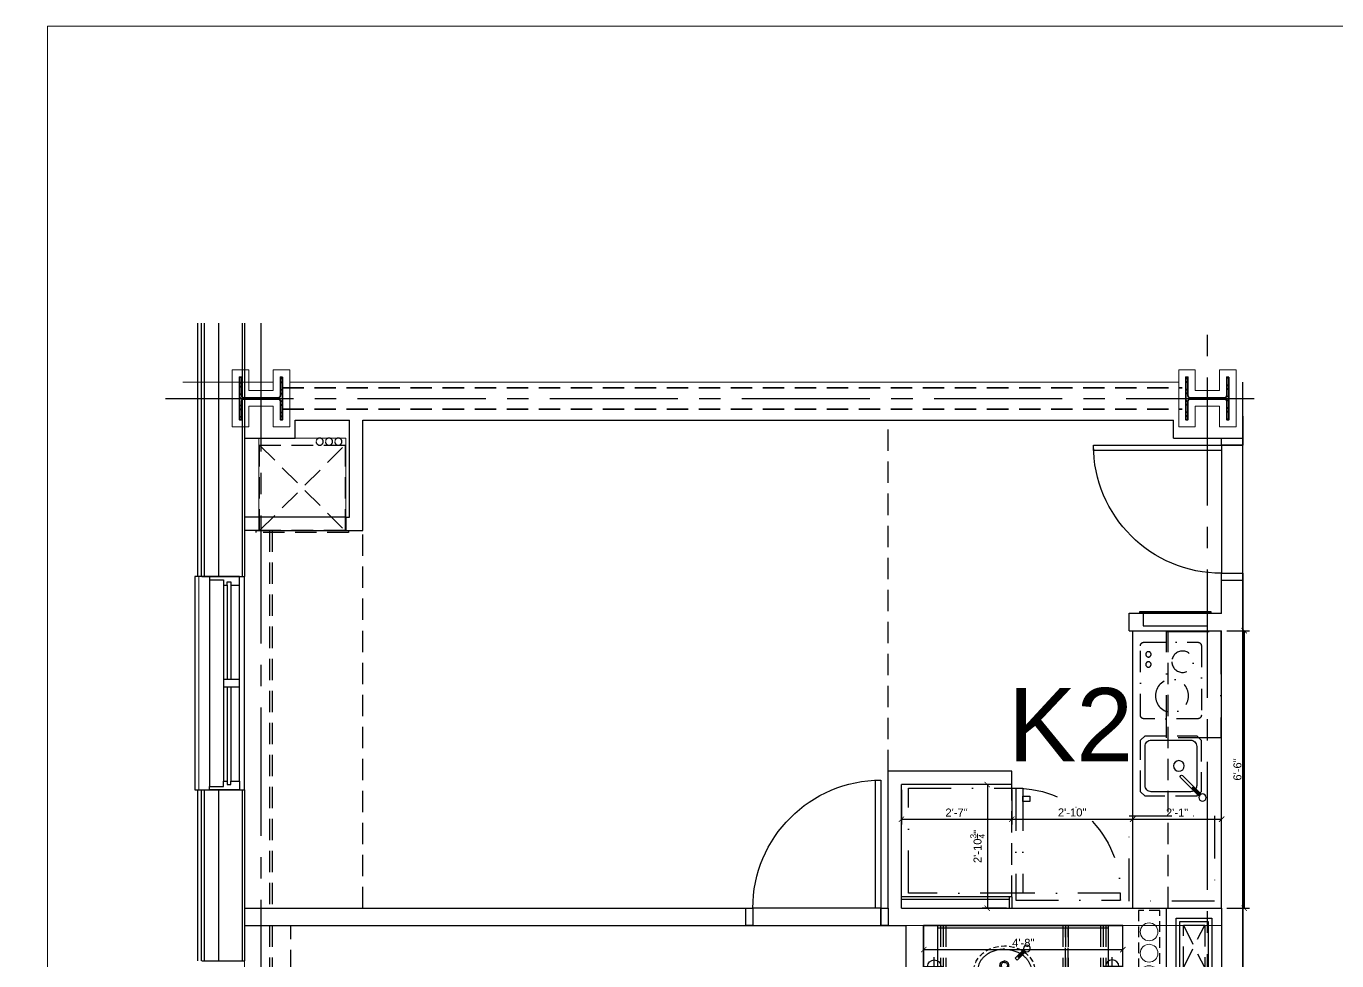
# Model space of a CAD drawing. Header units: inches. Extents: x 5995 to 10907, y 3795 to 5123.
# Drawn here: x 9383.2 to 9751.6, y 4860.3 to 5122.9 of the extents above; entities that cross this region are included whole.
import ezdxf
from ezdxf.xclip import XClip

# ---------------------------------------------------------------- set-up
doc = ezdxf.new("R2010")
doc.units = ezdxf.units.IN
doc.header["$LTSCALE"] = 48
doc.header["$MEASUREMENT"] = 0
doc.header["$XCLIPFRAME"] = 0
for name, pattern in [('CENTER2', [1.125, 0.75, -0.125, 0.125, -0.125]), ('DASHDOT2', [0.5, 0.25, -0.125, 0, -0.125]), ('HIDDEN', [0.375, 0.25, -0.125]), ('HIDDEN2', [0.1875, 0.125, -0.0625])]:
    doc.linetypes.add(name, pattern=pattern)
for name, color, linetype in [('_0_Objects', 8, 'Continuous'), ('A-Door', 8, 'Continuous'), ('A-Door-Head', 8, 'Continuous'), ('A-Eqpm', 8, 'Continuous'), ('A-Eqpm-NIC', 8, 'DASHDOT2'), ('A-Flor-Case', 8, 'Continuous'), ('A-Flor-Case-Hidden', 8, 'HIDDEN2'), ('A-Flor-Outline', 8, 'Continuous'), ('A-Flor-Ovhd', 8, 'HIDDEN2'), ('A-Flor-Pfix', 8, 'Continuous'), ('A-Flor-Soffit', 8, 'HIDDEN2'), ('A-Flor-Spcl', 8, 'Continuous'), ('A-Flor-Wall Mtd Fixture', 8, 'Continuous'), ('A-Glaz', 8, 'Continuous'), ('A-Glaz-Sill', 8, 'Continuous'), ('A-Grid(3-32)', 8, 'CENTER2'), ('A-HVAC', 8, 'HIDDEN2'), ('A-Roof-Below', 8, 'Continuous'), ('A-Wall-Full', 8, 'Continuous'), ('A-Wall-Hatch', 8, 'Continuous')]:
    doc.layers.add(name, color=color, linetype=linetype)
for name, color, linetype, lineweight in [('A-Detl-Hatch', 8, 'Continuous', 18), ('S-Detl-Hatch', 8, 'Continuous', 18), ('S-Detl-Wide', 8, 'Continuous', 35)]:
    doc.layers.add(name, color=color, linetype=linetype, lineweight=lineweight)
doc.layers.add('G-Anno-Nplt', color=8, linetype='Continuous', lineweight=18, plot=False)
doc.layers.add('G-Anno-View', color=8, linetype='Continuous', lineweight=18, plot=False)
doc.styles.add('G1DIM', font='arial.ttf')
doc.dimstyles.new('Aec-Arch-I-96', dxfattribs={"dimscale": 96, "dimtxt": 0.09375, "dimasz": 0.0625, "dimexe": 0.0625, "dimexo": 0.0625, "dimgap": 0.03125, "dimtad": 1, "dimdec": 3, "dimzin": 3, "dimdsep": 46, "dimlunit": 4, "dimtxsty": 'G1DIM', "dimblk": 'ARCHTICK', "dimcen": 0.09375, "dimclrd": 256, "dimclre": 256, "dimclrt": 256, "dimazin": 2, "dimtfac": 0.75, "dimtdec": 3, "dimtix": 1, "dimtmove": 2, "dimatfit": 2, "dimldrblk": 'OPEN90', "dimfxl": 0.0625, "dimtolj": 1, "dimtzin": 0, "dimarcsym": 0})

# ---------------------------------------------------------------- blocks, each defined once
blk = doc.blocks.new('36in door')
blk.add_lwpolyline([(-1.5, -36), (0, -36), (0, 0), (-1.5, 0)], close=True)
blk.add_arc((0, 0), 36, 180, 270)
blk = doc.blocks.new('HVAC UNIT NICHE')
at = {"layer": 'A-Door-Head'}
blk.add_lwpolyline([(4, 0), (28.5, 0), (28.5, -3.75), (4, -3.75)], close=True, dxfattribs=at)
at = {"layer": 'A-HVAC'}
for p, q in [((4.25, 0), (28.25, -24)), ((4.25, -24), (28.25, 0))]:
    blk.add_line(p, q, dxfattribs=at)
for points in [[(3.25, 0), (29.25, 0), (29.25, 0.5), (3.25, 0.5)], [(4.25, -24), (28.25, -24), (28.25, 0), (4.25, 0)]]:
    blk.add_lwpolyline(points, close=True, dxfattribs=at)
for centre in [(21.13, -25), (23.75, -25), (26.36, -25)]:
    blk.add_circle(centre, 1, dxfattribs=at)
at = {"layer": 'A-Wall-Full'}
for p, q in [((4, 0), (0, 0)), ((4, -3.75), (4, 0)), ((28.5, 0), (33.25, 0)), ((28.5, -3.75), (28.5, 0)), ((33.25, 0), (33.25, -26)), ((4, -3.75), (0, -3.75)), ((28.5, -3.75), (29.5, -3.75)), ((29.5, -3.75), (29.5, -26))]:
    blk.add_line(p, q, dxfattribs=at)
at = {"layer": 'G-Anno-Nplt'}
blk.add_lwpolyline([(4, 0), (4, -26), (28.5, -26), (28.5, 0)], close=True, dxfattribs=at)
blk = doc.blocks.new('refrigerator')
blk.add_line((-30.125, 0), (-30.125, -29.5))
for points in [[(-32.125, -29.5), (0, -29.5), (0, 0), (-32.125, 0)], [(-34.125, -3.75), (-32.125, -3.75), (-32.125, -2.25), (-34.125, -2.25)], [(-59.625, -31.5), (-59.625, -29.5), (-30.125, -29.5), (-30.125, -31.5)]]:
    blk.add_lwpolyline(points, close=True)
blk.add_arc((-30.125, -29.5), 29.5, 90, 183.88744)
blk = doc.blocks.new('kitchen faucet')
for p, q in [((0.93, 0.38), (8.38, 0.38)), ((1, 0.12), (4, 0.12)), ((4, -0.12), (4, 0.12)), ((0.93, -0.38), (8.38, -0.38)), ((1, -0.12), (4, -0.12))]:
    blk.add_line(p, q)
blk.add_circle((0, 0), 1)
blk.add_arc((8.38, 0), 0.375, 270, 90)
blk = doc.blocks.new('kitchen sink')
blk.add_lwpolyline([(-14.94, -6.97, 0.143329), (-14, -7.25), (-3, -7.25, 0.414214), (-1.25, -5.5), (-1.25, 5.5, 0.414214), (-3, 7.25), (-14, 7.25, 0.414214), (-15.75, 5.5), (-15.75, -5.5, 0.143329), (-15.47, -6.44, 0.143329)], format="xyb")
blk.add_circle((-10.75, 0), 1.5)
at = {"layer": 'A-Flor-Case-Hidden'}
for p, q in [((-15.75, 8.5), (-17, 7.25)), ((-1.25, 8.5), (0, 7.25)), ((-16.64, -7.61), (-17, -7.25)), ((-1.25, -8.5), (0, -7.25)), ((-15.75, -8.5), (-16.11, -8.14))]:
    blk.add_line(p, q, dxfattribs=at)
for points in [[(-1.25, 8.5), (-15.75, 8.5)], [(-17, 7.25), (-17, -7.25)], [(0, -7.25), (0, 7.25)], [(-15.75, -8.5), (-1.25, -8.5)]]:
    blk.add_lwpolyline(points, dxfattribs=at)
at = {"rotation": 45.00000000000001}
blk.add_blockref('kitchen faucet', (-17.38, -8.88), dxfattribs=at)
blk = doc.blocks.new('cooktop')
at = {"ltscale": 0.5}
blk.add_lwpolyline([(-7.56, -21.5), (7.56, -21.5, 0.414214), (8.56, -20.5), (8.56, -1, 0.414214), (7.56, 0), (-7.56, 0, 0.414214), (-8.56, -1), (-8.56, -20.5, 0.414214)], format="xyb", close=True, dxfattribs=at)
for centre, radius in [((-3.27, -5.47), 3), ((6.32, -3.4), 0.75), ((6.32, -6.24), 0.75), ((-0.31, -15.05), 4.66)]:
    blk.add_circle(centre, radius, dxfattribs=at)
blk = doc.blocks.new('_ArchTick')
at = {"linetype": 'ByBlock', "const_width": 0.15}
blk.add_lwpolyline([(-0.5, -0.5), (0.5, 0.5)], dxfattribs=at)
blk = doc.blocks.new('*D177')
at = {"layer": 'Defpoints', "transparency": 16777216}
for p in [(-90, 34.75), (-59, 34.87), (-59, 25.02)]:
    blk.add_point(p, dxfattribs=at)
at = {"layer": 'G-Anno-Nplt', "lineweight": -2, "transparency": 16777216}
for p, q in [((-90, 33.25), (-90, 23.52)), ((-59, 33.37), (-59, 23.52)), ((-90, 25.02), (-59, 25.02))]:
    blk.add_line(p, q, dxfattribs=at)
at = {"layer": 'G-Anno-Nplt', "lineweight": -2, "transparency": 16777216, "xscale": 1.5, "yscale": 1.5, "zscale": 1.5, "rotation": 180}
blk.add_blockref('_ArchTick', (-90, 25.02), dxfattribs=at)
at = {"layer": 'G-Anno-Nplt', "lineweight": -2, "transparency": 16777216, "xscale": 1.5, "yscale": 1.5, "zscale": 1.5}
blk.add_blockref('_ArchTick', (-59, 25.02), dxfattribs=at)
at = {"layer": 'G-Anno-Nplt', "transparency": 16777216, "insert": (-74.5, 26.9), "char_height": 2.25, "attachment_point": 5, "style": 'G1DIM'}
blk.add_mtext('\\A1;2\'-7"', dxfattribs=at)
blk = doc.blocks.new('_Open90')
at = {"linetype": 'ByBlock', "lineweight": -2}
for p, q in [((0, 0), (-1, 0)), ((-0.5, 0.5), (0, 0)), ((0, 0), (-0.5, -0.5))]:
    blk.add_line(p, q, dxfattribs=at)
blk = doc.blocks.new('*D178')
at = {"layer": 'Defpoints', "transparency": 16777216}
for p in [(-59, 34.75), (-25, 34.75), (-25, 25.02)]:
    blk.add_point(p, dxfattribs=at)
at = {"layer": 'G-Anno-Nplt', "lineweight": -2, "transparency": 16777216}
for p, q in [((-59, 33.25), (-59, 23.52)), ((-25, 33.25), (-25, 23.52)), ((-59, 25.02), (-25, 25.02))]:
    blk.add_line(p, q, dxfattribs=at)
at = {"layer": 'G-Anno-Nplt', "lineweight": -2, "transparency": 16777216, "xscale": 1.5, "yscale": 1.5, "zscale": 1.5, "rotation": 180}
blk.add_blockref('_ArchTick', (-59, 25.02), dxfattribs=at)
at = {"layer": 'G-Anno-Nplt', "lineweight": -2, "transparency": 16777216, "xscale": 1.5, "yscale": 1.5, "zscale": 1.5}
blk.add_blockref('_ArchTick', (-25, 25.02), dxfattribs=at)
at = {"layer": 'G-Anno-Nplt', "transparency": 16777216, "insert": (-42, 26.92), "char_height": 2.25, "attachment_point": 5, "style": 'G1DIM'}
blk.add_mtext('\\A1;2\'-10"', dxfattribs=at)
blk = doc.blocks.new('*D179')
at = {"layer": 'Defpoints', "transparency": 16777216}
for p in [(-59, 34.75), (-65.84, 0), (-59, 0)]:
    blk.add_point(p, dxfattribs=at)
at = {"layer": 'G-Anno-Nplt', "lineweight": -2, "transparency": 16777216}
for p, q in [((-60.5, 34.75), (-67.34, 34.75)), ((-65.84, 34.75), (-65.84, 0)), ((-60.5, 0), (-67.34, 0))]:
    blk.add_line(p, q, dxfattribs=at)
at = {"layer": 'G-Anno-Nplt', "lineweight": -2, "transparency": 16777216, "xscale": 1.5, "yscale": 1.5, "zscale": 1.5}
for p, rotation in [((-65.84, 34.75), 90), ((-65.84, 0), 270)]:
    blk.add_blockref('_ArchTick', p, dxfattribs=dict(at, rotation=rotation))
at = {"layer": 'G-Anno-Nplt', "transparency": 16777216, "insert": (-68.6, 17.37), "char_height": 2.25, "attachment_point": 5, "rotation": 90, "style": 'G1DIM'}
blk.add_mtext('\\A1;2\'-10{\\H0.750000x;\\S3/4;}"', dxfattribs=at)
blk = doc.blocks.new('*D180')
at = {"layer": 'Defpoints', "transparency": 16777216}
for p in [(-25, 25.02), (0, 25.02), (0, 25.02)]:
    blk.add_point(p, dxfattribs=at)
at = {"layer": 'G-Anno-Nplt', "lineweight": -2, "transparency": 16777216}
blk.add_line((-25, 25.02), (0, 25.02), dxfattribs=at)
at = {"layer": 'G-Anno-Nplt', "lineweight": -2, "transparency": 16777216, "xscale": 1.5, "yscale": 1.5, "zscale": 1.5, "rotation": 180}
blk.add_blockref('_ArchTick', (-25, 25.02), dxfattribs=at)
at = {"layer": 'G-Anno-Nplt', "lineweight": -2, "transparency": 16777216, "xscale": 1.5, "yscale": 1.5, "zscale": 1.5}
blk.add_blockref('_ArchTick', (0, 25.02), dxfattribs=at)
at = {"layer": 'G-Anno-Nplt', "transparency": 16777216, "insert": (-12.5, 26.9), "char_height": 2.25, "attachment_point": 5, "style": 'G1DIM'}
blk.add_mtext('\\A1;2\'-1"', dxfattribs=at)
blk = doc.blocks.new('*D181')
at = {"layer": 'Defpoints', "transparency": 16777216}
for p in [(0, 78), (0, 0), (6.36, 0)]:
    blk.add_point(p, dxfattribs=at)
at = {"layer": 'G-Anno-Nplt', "lineweight": -2, "transparency": 16777216}
for p, q in [((1.5, 78), (7.86, 78)), ((6.36, 78), (6.36, 0)), ((1.5, 0), (7.86, 0))]:
    blk.add_line(p, q, dxfattribs=at)
at = {"layer": 'G-Anno-Nplt', "lineweight": -2, "transparency": 16777216, "xscale": 1.5, "yscale": 1.5, "zscale": 1.5}
for p, rotation in [((6.36, 78), 90), ((6.36, 0), 270)]:
    blk.add_blockref('_ArchTick', p, dxfattribs=dict(at, rotation=rotation))
at = {"layer": 'G-Anno-Nplt', "transparency": 16777216, "insert": (4.46, 39), "char_height": 2.25, "attachment_point": 5, "rotation": 90, "style": 'G1DIM'}
blk.add_mtext('\\A1;6\'-6"', dxfattribs=at)
blk = doc.blocks.new('18in door')
blk.add_lwpolyline([(0, 0), (1.5, 0), (1.5, 18), (0, 18)], close=True)
blk.add_arc((0, 0), 18, 0, 90)
blk = doc.blocks.new('Single 12x6 HVAC Shaft')
at = {"layer": 'A-Flor-Outline'}
blk.add_lwpolyline([(3.75, 17.75), (11.75, 17.75), (11.75, 3.75), (3.75, 3.75)], close=True, dxfattribs=at)
at = {"layer": 'A-HVAC'}
for p, q in [((4.75, 16.75), (10.75, 4.75)), ((4.75, 4.75), (10.75, 16.75))]:
    blk.add_line(p, q, dxfattribs=at)
blk.add_lwpolyline([(4.75, 16.75), (10.75, 16.75), (10.75, 4.75), (4.75, 4.75)], close=True, dxfattribs=at)
at = {"layer": 'A-Wall-Full'}
for points in [[(0, 21.5), (15.5, 21.5), (15.5, 0), (0, 0)], [(2.75, 18.75), (12.75, 18.75), (12.75, 2.75), (2.75, 2.75)]]:
    blk.add_lwpolyline(points, close=True, dxfattribs=at)
blk = doc.blocks.new('Plumbing Chase')
at = {"layer": 'A-Flor-Outline', "linetype": 'HIDDEN2', "ltscale": 0.5}
blk.add_lwpolyline([(0.625, 0), (6.625, 0), (6.625, 24), (0.625, 24)], close=True, dxfattribs=at)
at = {"layer": 'G-Anno-Nplt'}
for centre in [(3.625, 18), (3.625, 12), (3.625, 6)]:
    blk.add_circle(centre, 2.5, dxfattribs=at)
blk = doc.blocks.new('*D137')
at = {"layer": 'Defpoints', "transparency": 16777216}
for p in [(0, -27.88), (-5.72, -67.88), (0, -67.88)]:
    blk.add_point(p, dxfattribs=at)
at = {"layer": 'G-Anno-Nplt', "lineweight": -2, "transparency": 16777216}
for p, q in [((-1.5, -27.88), (-7.22, -27.88)), ((-5.72, -27.88), (-5.72, -67.88)), ((-1.5, -67.88), (-7.22, -67.88))]:
    blk.add_line(p, q, dxfattribs=at)
at = {"layer": 'G-Anno-Nplt', "lineweight": -2, "transparency": 16777216, "xscale": 1.5, "yscale": 1.5, "zscale": 1.5}
for p, rotation in [((-5.72, -27.88), 90), ((-5.72, -67.88), 270)]:
    blk.add_blockref('_ArchTick', p, dxfattribs=dict(at, rotation=rotation))
at = {"layer": 'G-Anno-Nplt', "transparency": 16777216, "insert": (-7.62, -47.88), "char_height": 2.25, "attachment_point": 5, "rotation": 90, "style": 'G1DIM'}
blk.add_mtext('\\A1;3\'-4"', dxfattribs=at)
blk = doc.blocks.new('*D138')
at = {"layer": 'Defpoints', "transparency": 16777216}
for p in [(-24, -43.01), (0, -42.54), (0, -43.01)]:
    blk.add_point(p, dxfattribs=at)
at = {"layer": 'G-Anno-Nplt', "lineweight": -2, "transparency": 16777216}
for p, q in [((-24, -41.51), (-24, -41.04)), ((-24, -42.54), (0, -42.54)), ((0, -41.51), (0, -41.04))]:
    blk.add_line(p, q, dxfattribs=at)
at = {"layer": 'G-Anno-Nplt', "lineweight": -2, "transparency": 16777216, "xscale": 1.5, "yscale": 1.5, "zscale": 1.5, "rotation": 180}
blk.add_blockref('_ArchTick', (-24, -42.54), dxfattribs=at)
at = {"layer": 'G-Anno-Nplt', "lineweight": -2, "transparency": 16777216, "xscale": 1.5, "yscale": 1.5, "zscale": 1.5}
blk.add_blockref('_ArchTick', (0, -42.54), dxfattribs=at)
at = {"layer": 'G-Anno-Nplt', "transparency": 16777216, "insert": (-12, -40.64), "char_height": 2.25, "attachment_point": 5, "style": 'G1DIM'}
blk.add_mtext('\\A1;2\'-0"', dxfattribs=at)
blk = doc.blocks.new('shower head')
for p, q in [((0.5, 0.25), (4.48, 0.25)), ((6.04, 1.5), (4.5, 1.5)), ((0.5, -0.25), (4.48, -0.25)), ((6.02, -1.5), (4.49, -1.5))]:
    blk.add_line(p, q)
blk.add_lwpolyline([(0, -1.12), (0.5, -1.12), (0.5, 1.12), (0, 1.12)], close=True)
at = {"extrusion": (0, 0, -1)}
for centre, start_param, end_param in [((4.5, 0), 4.878708, 10.826996), ((6.02, 0), 6.265998, 9.430839)]:
    blk.add_ellipse(centre, major_axis=(0, 1.5), ratio=0.483735, start_param=start_param, end_param=end_param, dxfattribs=at)
blk.add_open_spline([(4.48, 0.25), (4.49, 0.2), (4.49, 0.16), (4.49, 0.11), (4.5, 0.04), (4.5, -0.04), (4.49, -0.11), (4.49, -0.16), (4.49, -0.21), (4.48, -0.25)], degree=3, knots=[7.6339989, 7.6339989, 7.6339989, 7.6339989, 7.7552894, 7.7552894, 7.7552894, 7.9540134, 7.9540134, 7.9540134, 8.074038, 8.074038, 8.074038, 8.074038])
blk = doc.blocks.new('shower curtain rod')
for p, q in [((-59.75, 0), (-60, 0)), ((-59.75, -2.5), (-59.75, 0)), ((-0.25, 0), (0, 0)), ((-0.25, -2.5), (-0.25, 0)), ((-59.75, -2.5), (-60, -2.5)), ((-59.75, -0.75), (-58.86, -0.75)), ((-59.75, -1.75), (-59, -1.75)), ((-0.25, -0.75), (-1.14, -0.75)), ((-0.25, -1.75), (-1, -1.75)), ((-0.25, -2.5), (0, -2.5))]:
    blk.add_line(p, q)
for centre, radius, start, end in [((-30, 101.37), 107.12, 254.2934, 285.7066), ((-30, 101.34), 106.09, 254.2167, 285.7833)]:
    blk.add_arc(centre, radius, start, end)
blk = doc.blocks.new('tub plan')
for p, q in [((0.12, -32.25), (0.12, -0.31)), ((59.44, -0.12), (0.31, -0.12)), ((59.63, -32.25), (59.63, -0.31)), ((2.25, -16.5), (2.25, -20)), ((0.19, -33.86), (0.19, -32.36)), ((59.56, -33.86), (59.56, -32.36)), ((-0.07, -33.87), (59.81, -33.87))]:
    blk.add_line(p, q)
blk.add_circle((7.62, -18.25), 1.09)
for centre, radius, start, end in [((0.31, -0.31), 0.188, 90, 180), ((59.44, -0.31), 0.188, 0, 90), ((14.37, -18.25), 12.25, 90, 171.7868), ((30, -982.48), 976.6, 89.08325, 90.91675), ((45.62, -18.25), 12.25, 270, 90), ((14.5, -18.25), 10.59, 90, 180), ((29.77, -940.73), 933.2, 89.06218, 90.93782), ((45.05, -12.16), 4.5, 8.0478, 90), ((1.97, -18.25), 48, 351.9522, 8.0478), ((14.5, -18.25), 10.59, 180, 270), ((14.37, -18.25), 12.25, 188.2132, 270), ((45.05, -24.34), 4.5, 270, 351.9522), ((29.77, 904.23), 933.2, 269.06218, 270.93782), ((0.25, -32.25), 0.13, 180, 241.143), ((30, 945.98), 976.6, 269.08325, 270.91675), ((59.5, -32.25), 0.13, 298.857, 0), ((0.25, -33.69), 0.13, 246.6399, 270), ((29.87, 1136.13), 1170.38, 268.54955, 271.45045), ((59.81, -33.81), 0.06, 270, 0)]:
    blk.add_arc(centre, radius, start, end)
at = {"layer": 'A-Flor-Pfix'}
blk.add_blockref('shower head', (-0.07, -18.25), dxfattribs=at)
at = {"layer": 'A-Flor-Spcl'}
blk.add_blockref('shower curtain rod', (59.87, -28.62), dxfattribs=at)
blk = doc.blocks.new('Toiliet American Std Cadet Pro')
for p, q in [((0, 8.06), (0, -8.06)), ((5.84, 9.06), (1, 9.06)), ((6.84, 7.9), (6.84, 8.06)), ((7.53, 6.52), (7, 7.36)), ((7.69, -5.98), (7.69, 5.98)), ((7, -7.36), (7.53, -6.52)), ((1, -9.06), (5.84, -9.06)), ((6.84, -8.06), (6.84, -7.9))]:
    blk.add_line(p, q)
for centre, radius, start, end in [((1, 8.06), 1, 90, 180), ((5.84, 8.06), 1, 0, 90), ((7.84, 7.9), 1, 180, 212.4157), ((6.69, 5.98), 1, 0, 32.4157), ((10.89, 10.1), 4.91, 226.8784, 295.5831), ((7.84, -7.9), 1, 147.5844, 180), ((10.89, -10.1), 4.91, 64.417, 133.1217), ((6.69, -5.98), 1, 327.5844, 0), ((1, -8.06), 1, 180, 270), ((5.84, -8.06), 1, 270, 0)]:
    blk.add_arc(centre, radius, start, end)
for start_param, end_param in [(4.086017, 8.480354), (2.197169, 4.086017)]:
    blk.add_ellipse((18.39, 0), major_axis=(9.17, 0), ratio=0.762999, start_param=start_param, end_param=end_param)
blk = doc.blocks.new('wall sconce')
for p, q in [((-1, 0), (4.625, 0)), ((2, -2.625), (2, 2.625))]:
    blk.add_line(p, q)
blk.add_circle((2, 0), 1.875)
blk = doc.blocks.new('sink1915rear')
for p, q in [((-6, -4.54), (-3.61, -6.94)), ((-5.78, -4.41), (-3.96, -6.23)), ((-5.6, -4.24), (-3.78, -6.05)), ((-5.47, -4.01), (-3.08, -6.41)), ((-3.96, -6.23), (-3.78, -6.05)), ((-3.61, -6.94), (-3.08, -6.41))]:
    blk.add_line(p, q)
blk.add_circle((-6.35, -3.67), 0.938)
for points, knots in [([(-5.07, -5.48), (-5.16, -5.54), (-5.5, -5.8), (-6.03, -6.29), (-6.6, -6.99), (-7.03, -7.71), (-7.32, -8.45), (-7.5, -9.2), (-7.56, -9.95), (-7.5, -10.7), (-7.32, -11.45), (-7.03, -12.19), (-6.6, -12.91), (-6.03, -13.61), (-5.33, -14.26), (-4.48, -14.84), (-3.5, -15.33), (-2.41, -15.7), (-1.23, -15.95), (-0.41, -15.98), (0, -15.99)], [5.387657, 5.387657, 5.387657, 5.387657, 5.72094, 6.671915, 7.55893, 8.391939, 9.182354, 9.943851, 10.690053, 11.436458, 12.198524, 12.989815, 13.823917, 14.712127, 15.664288, 16.687236, 17.780855, 18.938437, 20.147416, 21.38303, 21.38303, 21.38303, 21.38303]), ([(0, -3.91), (-0.41, -3.93), (-1.23, -3.96), (-2.41, -4.2), (-3.48, -4.57), (-4.13, -4.89), (-4.43, -5.06)], [0, 0, 0, 0, 1.238365, 2.448444, 3.606048, 4.621257, 4.621257, 4.621257, 4.621257])]:
    blk.add_open_spline(points, degree=3, knots=knots)
for points in [[(0, -9.7), (-0.48, -9.61), (-0.88, -9.34), (-1.15, -8.93), (-1.25, -8.45), (-1.15, -7.97), (-0.88, -7.57), (-0.48, -7.3), (0, -7.2)], [(0, -3.91), (1.24, -3.99), (2.42, -4.23), (3.52, -4.61), (4.49, -5.1), (5.33, -5.68), (6.03, -6.32), (6.59, -7.01), (7.01, -7.73), (7.31, -8.46), (7.48, -9.21), (7.54, -9.95), (7.48, -10.69), (7.31, -11.44), (7.01, -12.17), (6.59, -12.89), (6.03, -13.58), (5.33, -14.22), (4.49, -14.81), (3.51, -15.3), (2.42, -15.67), (1.23, -15.91), (0, -15.99)], [(0, -9.7), (0.48, -9.61), (0.88, -9.34), (1.15, -8.93), (1.25, -8.45), (1.15, -7.97), (0.88, -7.57), (0.48, -7.3), (0, -7.2)], [(0, -7.58), (-0.33, -7.64), (-0.62, -7.83), (-0.81, -8.12), (-0.87, -8.45), (-0.81, -8.79), (-0.62, -9.07), (-0.33, -9.26), (0, -9.33)], [(0, -7.58), (0.33, -7.64), (0.62, -7.83), (0.81, -8.12), (0.88, -8.45), (0.81, -8.79), (0.62, -9.07), (0.33, -9.26), (0, -9.33)]]:
    blk.add_spline(points, degree=3)
at = {"layer": 'A-Flor-Case-Hidden', "linetype": 'HIDDEN2', "ltscale": 0.25, "extrusion": (0, 0, -1)}
blk.add_ellipse((0, -10.01), major_axis=(-8.56, 0), ratio=0.824818, dxfattribs=at)
blk = doc.blocks.new('41in Std Vanity')
at = {"layer": 'A-Flor-Case'}
for p, q in [((23, 52), (0, 52)), ((0.75, 4), (0.75, 52)), ((23, 4), (23, 52)), ((23, 4), (0, 4))]:
    blk.add_line(p, q, dxfattribs=at)
at = {"layer": 'A-Flor-Case-Hidden'}
for p, q in [((0, 51.25), (22, 51.25)), ((0, 50.5), (21.25, 50.5)), ((0, 49.75), (21.25, 49.75)), ((22, 4.75), (22, 51.125)), ((0, 16.875), (21.25, 16.875)), ((0, 16.125), (21.25, 16.125)), ((0, 15.375), (22, 15.375)), ((21.25, 16.125), (0.75, 16.125)), ((21.25, 15.375), (0.75, 15.375)), ((0, 6.25), (21.25, 6.25)), ((0, 5.5), (21.25, 5.5)), ((0, 4.75), (22, 4.75))]:
    blk.add_line(p, q, dxfattribs=at)
for points in [[(21.25, 49.75), (22, 49.75), (22, 51.25), (21.25, 51.25)], [(21.25, 16.875), (22, 16.875), (22, 15.375), (21.25, 15.375)], [(21.25, 6.25), (22, 6.25), (22, 4.75), (21.25, 4.75)]]:
    blk.add_lwpolyline(points, close=True, dxfattribs=at)
at = {"layer": 'A-Wall-Full'}
for p, q in [((0, 0), (0, 56)), ((0, 56), (23, 56)), ((23, 0), (0, 0))]:
    blk.add_line(p, q, dxfattribs=at)
at = {"layer": 'A-Flor-Pfix', "rotation": 90}
blk.add_blockref('sink1915rear', (2.736, 33.312), dxfattribs=at)
at = {"layer": 'A-Flor-Wall Mtd Fixture', "xscale": -1, "rotation": 90}
blk.add_blockref('wall sconce', (11.5, 55), dxfattribs=at)
at = {"layer": 'A-Flor-Wall Mtd Fixture', "rotation": 90}
blk.add_blockref('wall sconce', (11.5, 1), dxfattribs=at)
blk = doc.blocks.new('*D132')
at = {"layer": 'Defpoints', "transparency": 16777216}
for p in [(60.88, 129.13), (60.88, 129.13), (4.88, 128.67)]:
    blk.add_point(p, dxfattribs=at)
at = {"layer": 'G-Anno-Nplt', "lineweight": -2, "transparency": 16777216}
for p, q in [((4.88, 130.17), (4.88, 130.63)), ((4.88, 129.13), (60.88, 129.13))]:
    blk.add_line(p, q, dxfattribs=at)
at = {"layer": 'G-Anno-Nplt', "lineweight": -2, "transparency": 16777216, "xscale": 1.5, "yscale": 1.5, "zscale": 1.5, "rotation": 180}
blk.add_blockref('_ArchTick', (4.88, 129.13), dxfattribs=at)
at = {"layer": 'G-Anno-Nplt', "lineweight": -2, "transparency": 16777216, "xscale": 1.5, "yscale": 1.5, "zscale": 1.5}
blk.add_blockref('_ArchTick', (60.88, 129.13), dxfattribs=at)
at = {"layer": 'G-Anno-Nplt', "transparency": 16777216, "insert": (32.88, 131.03), "char_height": 2.25, "attachment_point": 5, "style": 'G1DIM'}
blk.add_mtext('\\A1;4\'-8"', dxfattribs=at)
blk = doc.blocks.new('*D133')
at = {"layer": 'Defpoints', "transparency": 16777216}
for p in [(0, 112.88), (0, 72.88), (10.78, 72.88)]:
    blk.add_point(p, dxfattribs=at)
at = {"layer": 'G-Anno-Nplt', "lineweight": -2, "transparency": 16777216}
for p, q in [((1.5, 112.88), (12.28, 112.88)), ((10.78, 112.88), (10.78, 72.88)), ((1.5, 72.88), (12.28, 72.88))]:
    blk.add_line(p, q, dxfattribs=at)
at = {"layer": 'G-Anno-Nplt', "lineweight": -2, "transparency": 16777216, "xscale": 1.5, "yscale": 1.5, "zscale": 1.5}
for p, rotation in [((10.78, 112.88), 90), ((10.78, 72.88), 270)]:
    blk.add_blockref('_ArchTick', p, dxfattribs=dict(at, rotation=rotation))
at = {"layer": 'G-Anno-Nplt', "transparency": 16777216, "insert": (8.88, 92.88), "char_height": 2.25, "attachment_point": 5, "rotation": 90, "style": 'G1DIM'}
blk.add_mtext('\\A1;3\'-4"', dxfattribs=at)
blk = doc.blocks.new('*D134')
at = {"layer": 'Defpoints', "transparency": 16777216}
for p in [(47.64, 68), (47.64, 0), (47.64, 0)]:
    blk.add_point(p, dxfattribs=at)
at = {"layer": 'G-Anno-Nplt', "lineweight": -2, "transparency": 16777216}
blk.add_line((47.64, 68), (47.64, 0), dxfattribs=at)
at = {"layer": 'G-Anno-Nplt', "lineweight": -2, "transparency": 16777216, "xscale": 1.5, "yscale": 1.5, "zscale": 1.5}
for p, rotation in [((47.64, 68), 90), ((47.64, 0), 270)]:
    blk.add_blockref('_ArchTick', p, dxfattribs=dict(at, rotation=rotation))
at = {"layer": 'G-Anno-Nplt', "transparency": 16777216, "insert": (45.74, 34), "char_height": 2.25, "attachment_point": 5, "rotation": 90, "style": 'G1DIM'}
blk.add_mtext('\\A1;5\'-8"', dxfattribs=at)
blk = doc.blocks.new('*D135')
at = {"layer": 'Defpoints', "transparency": 16777216}
for p in [(52.62, 7.98), (88.62, 8.06), (52.62, 3.66)]:
    blk.add_point(p, dxfattribs=at)
at = {"layer": 'G-Anno-Nplt', "lineweight": -2, "transparency": 16777216}
for p, q in [((52.62, 6.48), (52.62, 2.16)), ((88.62, 6.56), (88.62, 2.16)), ((88.62, 3.66), (52.62, 3.66))]:
    blk.add_line(p, q, dxfattribs=at)
at = {"layer": 'G-Anno-Nplt', "lineweight": -2, "transparency": 16777216, "xscale": 1.5, "yscale": 1.5, "zscale": 1.5, "rotation": 180}
blk.add_blockref('_ArchTick', (52.62, 3.66), dxfattribs=at)
at = {"layer": 'G-Anno-Nplt', "lineweight": -2, "transparency": 16777216, "xscale": 1.5, "yscale": 1.5, "zscale": 1.5}
blk.add_blockref('_ArchTick', (88.62, 3.66), dxfattribs=at)
at = {"layer": 'G-Anno-Nplt', "transparency": 16777216, "insert": (70.62, 5.56), "char_height": 2.25, "attachment_point": 5, "style": 'G1DIM'}
blk.add_mtext('\\A1;3\'-0"', dxfattribs=at)
blk = doc.blocks.new('*D136')
at = {"layer": 'Defpoints', "transparency": 16777216}
for p in [(88.62, 68), (75.42, 8.06), (88.62, 8.06)]:
    blk.add_point(p, dxfattribs=at)
at = {"layer": 'G-Anno-Nplt', "lineweight": -2, "transparency": 16777216}
for p, q in [((87.12, 68), (73.92, 68)), ((75.42, 68), (75.42, 8.06)), ((87.12, 8.06), (73.92, 8.06))]:
    blk.add_line(p, q, dxfattribs=at)
at = {"layer": 'G-Anno-Nplt', "lineweight": -2, "transparency": 16777216, "xscale": 1.5, "yscale": 1.5, "zscale": 1.5}
for p, rotation in [((75.42, 68), 90), ((75.42, 8.06), 270)]:
    blk.add_blockref('_ArchTick', p, dxfattribs=dict(at, rotation=rotation))
at = {"layer": 'G-Anno-Nplt', "transparency": 16777216, "insert": (73.52, 38.03), "char_height": 2.25, "attachment_point": 5, "rotation": 90, "style": 'G1DIM'}
blk.add_mtext('\\A1;5\'-0"', dxfattribs=at)
blk = doc.blocks.new('*U9')
at = {"layer": 'A-Detl-Hatch'}
h = blk.add_hatch(dxfattribs=at)
h.set_pattern_fill('ANSI32', color=256, scale=6, style=0)
h.set_pattern_definition([(45, (0, -6.06), (-1.591, 1.591), []), (45, (1.0607, -6.06), (-1.591, 1.591), [])])
edge = h.paths.add_edge_path()
edge.add_line((6, -12.12), (6, -11.515))
edge.add_line((6, -11.515), (0.795, -11.515))
edge.add_arc((0.795, -10.915), 0.6, 180, 270, ccw=False)
edge.add_line((0.195, -10.915), (0.195, -1.205))
edge.add_arc((0.795, -1.205), 0.6, 90, 180, ccw=False)
edge.add_line((0.795, -0.605), (6, -0.605))
edge.add_line((6, -0.605), (6, 0))
edge.add_line((6, 0), (-6, 0))
edge.add_line((-6, 0), (-6, -0.605))
edge.add_line((-6, -0.605), (-0.795, -0.605))
edge.add_arc((-0.795, -1.205), 0.6, 0, 90, ccw=False)
edge.add_line((-0.195, -1.205), (-0.195, -10.915))
edge.add_arc((-0.795, -10.915), 0.6, 270, 360, ccw=False)
edge.add_line((-0.795, -11.515), (-6, -11.515))
edge.add_line((-6, -11.515), (-6, -12.12))
edge.add_line((-6, -12.12), (6, -12.12))
at = {"linetype": 'ByBlock'}
blk.add_lwpolyline([(6, -12.12), (6, -11.515), (0.795, -11.515, -0.4142136), (0.195, -10.915), (0.195, -1.205, -0.4142136), (0.795, -0.605), (6, -0.605), (6, 0), (-6, 0), (-6, -0.605), (-0.795, -0.605, -0.4142136), (-0.195, -1.205), (-0.195, -10.915, -0.4142136), (-0.795, -11.515), (-6, -11.515), (-6, -12.12)], format="xyb", close=True, dxfattribs=at)
blk = doc.blocks.new('W12X65')
at = {"layer": 'S-Detl-Hatch'}
blk.add_lwpolyline([(13860.59, -7310.28), (13860.59, -7305.67), (13854.79, -7305.67), (13854.79, -7298.76), (13860.59, -7298.76), (13860.59, -7294.16), (13844.59, -7294.16), (13844.59, -7298.76), (13850.4, -7298.76), (13850.4, -7305.67), (13844.59, -7305.67), (13844.59, -7310.28)], close=True, dxfattribs=at)
at = {"layer": 'S-Detl-Wide'}
blk.add_blockref('*U9', (13852.59, -7296.16), dxfattribs=at)
blk = doc.blocks.new('2ND FLOOR - STRUCTURAL GRID')
at = {"layer": 'A-Grid(3-32)'}
for p, q in [((8336.5, -7426.01), (8336.5, -9409.77)), ((8602.5, -9409.77), (8602.5, -7426.01)), ((8104.5, -8138.75), (11912.5, -8138.75))]:
    blk.add_line(p, q, dxfattribs=at)
at = {"layer": 'S-Detl-Wide', "linetype": 'HIDDEN2'}
for p, q in [((8342.56, -8135.75), (8595.44, -8135.75)), ((8342.56, -8141.75), (8595.44, -8141.75))]:
    blk.add_line(p, q, dxfattribs=at)
at = {"rotation": 90}
for p in [(1034.28, -21991.34), (1300.28, -21991.34)]:
    blk.add_blockref('W12X65', p, dxfattribs=at)
blk = doc.blocks.new('EXTERIOR WINDOW 3')
at = {"layer": 'A-Glaz'}
for p, q in [((5693, -8445.75), (5693, -8419.25)), ((5694, -8445.75), (5694, -8419.25)), ((5695, -8474.25), (5695, -8419.25)), ((5693, -8474.25), (5693, -8447.75)), ((5694, -8474.25), (5694, -8447.75))]:
    blk.add_line(p, q, dxfattribs=at)
for points in [[(5693, -8419.25), (5690.5, -8419.25), (5690.5, -8416.75), (5699, -8416.75), (5699, -8417.75), (5695, -8417.75), (5695, -8419.25), (5694, -8419.25), (5694, -8418.25), (5693, -8418.25), (5693, -8419.25)], [(5693, -8474.25), (5690.5, -8474.25), (5690.5, -8476.75), (5699, -8476.75), (5699, -8475.75), (5695, -8475.75), (5695, -8474.25), (5694, -8474.25), (5694, -8475.25), (5693, -8475.25), (5693, -8474.25)]]:
    blk.add_lwpolyline(points, dxfattribs=at)
blk.add_lwpolyline([(5690.5, -8445.75), (5690.5, -8447.75), (5695, -8447.75), (5695, -8445.75)], close=True, dxfattribs=at)
at = {"layer": 'A-Glaz-Sill'}
for p, q in [((5689.12, -8416.75), (5689.12, -8476.75)), ((5690.5, -8419.25), (5690.5, -8474.25)), ((5699, -8475.75), (5699, -8417.75))]:
    blk.add_line(p, q, dxfattribs=at)
blk.add_lwpolyline([(5699, -8476.75), (5703.12, -8476.75), (5703.12, -8416.75), (5699, -8416.75)], dxfattribs=at)
blk = doc.blocks.new('2ND FLOOR CORE & SHELL')
at = {"layer": 'A-Wall-Full'}
for p, q in [((8318.75, -8188.75), (8318.75, -8088.75)), ((8331.87, -8088.75), (8331.87, -8188.75)), ((8319.87, -8188.75), (8331.87, -8188.75)), ((8318.75, -8296.75), (8318.75, -8248.75)), ((8319.87, -8248.75), (8331.87, -8248.75)), ((8331.87, -8248.75), (8331.87, -8296.75)), ((8319.87, -8296.75), (8331.87, -8296.75))]:
    blk.add_line(p, q, dxfattribs=at)
at = {"layer": 'A-Wall-Hatch'}
for p, q in [((8319.75, -8188.75), (8319.75, -8088.75)), ((8320.62, -8188.75), (8320.62, -8088.75)), ((8324.62, -8188.75), (8324.62, -8088.75)), ((8331.25, -8088.75), (8331.25, -8188.75)), ((8319.75, -8296.75), (8319.75, -8248.75)), ((8320.62, -8296.75), (8320.62, -8248.75)), ((8324.62, -8296.75), (8324.62, -8248.75)), ((8331.25, -8248.75), (8331.25, -8296.75))]:
    blk.add_line(p, q, dxfattribs=at)
at = {"rotation": 180}
blk.add_blockref('EXTERIOR WINDOW 3', (14021, -16665.5), dxfattribs=at)
blk = doc.blocks.new('3RD FLOOR CORE & SHELL')
at = {"layer": 'A-Roof-Below'}
blk.add_lwpolyline([(-297.75, -14368), (-297.75, -14362.94), (-1344.13, -14168.11), (-1344.13, -14574.87)], dxfattribs=at)
at = {"layer": 'A-Wall-Full'}
for p, q in [((-945.25, -14369), (-297.75, -14369)), ((-932.13, -14382.12), (-310.88, -14382.12))]:
    blk.add_line(p, q, dxfattribs=at)
at = {"layer": 'A-Wall-Hatch'}
for p, q in [((-944.25, -14370), (-298.75, -14370)), ((-943.38, -14370.88), (-299.63, -14370.88)), ((-939.38, -14374.88), (-303.63, -14374.88)), ((-932.75, -14381.5), (-310.25, -14381.5))]:
    blk.add_line(p, q, dxfattribs=at)
blk = doc.blocks.new('Suite Kitchen 1')
at = {"layer": 'A-Eqpm'}
for points in [[(-3, 82.875), (-23, 82.875), (-23, 83.375), (-3, 83.375)], [(-4, 82.875), (-22, 82.875), (-22, 79.375), (-4, 79.375)]]:
    blk.add_lwpolyline(points, close=True, dxfattribs=at)
at = {"layer": 'A-Eqpm-NIC'}
for points in [[(-0.25, 47.875), (-15.5, 47.875), (-15.5, 77.75), (-0.25, 77.75)], [(-2, 2), (-26, 2), (-26, 26), (-2, 26)]]:
    blk.add_lwpolyline(points, close=True, dxfattribs=at)
at = {"layer": 'A-Flor-Case'}
for p, q in [((-25, 78), (-25, 0)), ((-59, 3.25), (-90, 3.25)), ((-59.75, 2.5), (-90, 2.5)), ((-59.75, 3.25), (-59.75, 0)), ((-59, 3.25), (-59, 0))]:
    blk.add_line(p, q, dxfattribs=at)
at = {"layer": 'A-Flor-Ovhd'}
for p, q in [((-15, 0), (-15, 77.75)), ((-59, 3.25), (-59, 34.875))]:
    blk.add_line(p, q, dxfattribs=at)
at = {"layer": 'A-Wall-Full'}
for p, q in [((-26, 82.875), (0, 82.875)), ((-26, 78), (-26, 82.875)), ((-26, 78), (0, 78)), ((0, 0), (0, 78)), ((-93.75, 0), (-93.75, 38.5)), ((-59, 38.5), (-93.75, 38.5)), ((-59, 34.75), (-59, 38.5)), ((-59, 34.75), (-90, 34.75)), ((-90, 0), (-90, 34.75)), ((-90, 0), (0, 0))]:
    blk.add_line(p, q, dxfattribs=at)
at = {"layer": 'G-Anno-Nplt'}
blk.add_line((-90, -4.875), (0, -4.875), dxfattribs=at)
at = {"layer": 'A-Eqpm-NIC', "extrusion": (0, 0, -1), "zscale": -1}
for name, p in [('cooktop', (14.25, 74.75)), ('refrigerator', (88, 33.75))]:
    blk.add_blockref(name, p, dxfattribs=at)
at = {"layer": 'A-Flor-Pfix', "extrusion": (0, 0, -1), "zscale": -1}
blk.add_blockref('kitchen sink', (22.75, 40), dxfattribs=at)
at = {"layer": 'G-Anno-View', "insert": (-60.0267, 61.8875), "char_height": 20.58111, "width": 161.68767, "attachment_point": 1, "style": 'G1DIM'}
blk.add_mtext('K2', dxfattribs=at)
at = {"layer": 'G-Anno-Nplt'}
for base, p1, p2, picture, middle in [((6.3574, 0), (0, 78), (0, 0), '*D181', (4.4586, 39)), ((-65.8421, 0), (-59, 34.75), (-59, 0), '*D179', (-68.5984, 17.375))]:
    dim = blk.add_linear_dim(base=base, p1=p1, p2=p2, angle=90, dimstyle='Aec-Arch-I-96', override={"dimscale": 24, "dimsah": 1, "dimclrt": 256}, dxfattribs=at)
    dim.commit()
    dim.dimension.update_dxf_attribs({"geometry": picture, "text_midpoint": middle})
for base, p1, p2, picture, middle in [((-59, 25.0209), (-90, 34.75), (-59, 34.875), '*D177', (-74.5, 26.9005)), ((-25, 25.0209), (-59, 34.75), (-25, 34.75), '*D178', (-42, 26.9197)), ((0, 25.0209), (-25, 25.0209), (0, 25.0209), '*D180', (-12.5, 26.9005))]:
    dim = blk.add_linear_dim(base=base, p1=p1, p2=p2, dimstyle='Aec-Arch-I-96', override={"dimscale": 24, "dimsah": 1, "dimclrt": 256}, dxfattribs=at)
    dim.commit()
    dim.dimension.update_dxf_attribs({"geometry": picture, "text_midpoint": middle})
blk = doc.blocks.new('Suite Closet 1')
at = {"layer": 'A-Door'}
for points in [[(-27.75, -29.875), (-24, -29.875), (-24, -27.875), (-27.75, -27.875)], [(-27.75, -65.875), (-24, -65.875), (-24, -67.875), (-27.75, -67.875)]]:
    blk.add_lwpolyline(points, close=True, dxfattribs=at)
at = {"layer": 'A-Door-Head'}
blk.add_lwpolyline([(-27.75, -29.875), (-24, -29.875), (-24, -65.875), (-27.75, -65.875)], close=True, dxfattribs=at)
at = {"layer": 'A-Flor-Ovhd'}
for p, q in [((-15, -67.875), (-15, -27.875)), ((-12, -67.875), (-12, -27.875)), ((-11, -67.875), (-11, -27.875))]:
    blk.add_line(p, q, dxfattribs=at)
at = {"layer": 'A-Wall-Full'}
for p, q in [((-24, -27.875), (0, -27.875)), ((-24, -29.875), (-24, -27.875)), ((0, -67.875), (0, -27.875)), ((-27.75, -29.875), (-24, -29.875)), ((-27.75, -67.875), (-27.75, -65.875)), ((-27.75, -65.875), (-24, -65.875)), ((-24, -67.875), (-24, -65.875)), ((-24, -67.875), (0, -67.875))]:
    blk.add_line(p, q, dxfattribs=at)
for name, p in [('Single 12x6 HVAC Shaft', (-15.5, -21.5)), ('Plumbing Chase', (-24, -24.625))]:
    blk.add_blockref(name, p)
at = {"layer": 'A-Door', "extrusion": (0, 0, -1), "zscale": -1, "rotation": 270}
blk.add_blockref('18in door', (27.75, -29.875), dxfattribs=at)
at = {"layer": 'A-Door', "rotation": 90}
blk.add_blockref('18in door', (-27.75, -65.875), dxfattribs=at)
at = {"layer": 'G-Anno-View', "insert": (-19.8942, -45.8606), "char_height": 10.29056, "width": 80.843835, "attachment_point": 1, "style": 'G1DIM'}
blk.add_mtext('C1', dxfattribs=at)
at = {"layer": 'G-Anno-Nplt'}
dim = blk.add_linear_dim(base=(-5.7156, -67.875), p1=(0, -27.875), p2=(0, -67.875), angle=90, dimstyle='Aec-Arch-I-96', override={"dimscale": 24, "dimsah": 1, "dimclrt": 256}, dxfattribs=at)
dim.commit()
dim.dimension.update_dxf_attribs({"geometry": '*D137', "text_midpoint": (-7.6152, -47.875)})
dim = blk.add_linear_dim(base=(0, -42.5426), p1=(-24, -43.0076), p2=(0, -43.0076), dimstyle='Aec-Arch-I-96', override={"dimscale": 24, "dimsah": 1, "dimclrt": 256}, dxfattribs=at)
dim.commit()
dim.dimension.update_dxf_attribs({"geometry": '*D138', "text_midpoint": (-12, -40.6438)})
blk = doc.blocks.new('Suite Vanity and Bath 1')
at = {"layer": 'A-Door'}
for points in [[(6.875, 72.875), (4.875, 72.875), (4.875, 68), (6.875, 68)], [(44.875, 72.875), (42.875, 72.875), (42.875, 68), (44.875, 68)]]:
    blk.add_lwpolyline(points, close=True, dxfattribs=at)
at = {"layer": 'A-Door-Head'}
blk.add_lwpolyline([(6.875, 72.875), (42.875, 72.875), (42.875, 68), (6.875, 68)], close=True, dxfattribs=at)
at = {"layer": 'A-Flor-Soffit'}
blk.add_line((0, 72.875), (0, 112.875), dxfattribs=at)
at = {"layer": 'A-Wall-Full'}
for p, q in [((0, 112.875), (0, 135.875)), ((4.875, 135.875), (60.875, 135.875)), ((4.875, 112.875), (4.875, 135.875)), ((60.875, 110.875), (60.875, 135.875)), ((0, 112.875), (4.875, 112.875)), ((0, 72.875), (0, 0)), ((0, 72.875), (6.875, 72.875)), ((6.875, 68), (6.875, 72.875)), ((42.875, 68), (42.875, 72.875)), ((42.875, 72.875), (60.875, 72.875)), ((4.875, 68), (4.875, 0)), ((4.875, 68), (6.875, 68)), ((42.875, 68), (88.625, 68)), ((88.625, 8.06), (88.625, 68)), ((52.625, 8.06), (52.625, 0)), ((52.625, 8.06), (88.625, 8.06)), ((52.625, 0), (4.875, 0))]:
    blk.add_line(p, q, dxfattribs=at)
at = {"extrusion": (0, 0, -1), "zscale": -1, "rotation": 270}
blk.add_blockref('41in Std Vanity', (-60.875, 135.875), dxfattribs=at)
at = {"layer": 'A-Door', "extrusion": (0, 0, -1), "zscale": -1}
blk.add_blockref('36in door', (-6.875, 68), dxfattribs=at)
at = {"layer": 'A-Flor-Pfix', "extrusion": (0, 0, -1), "xscale": -1, "zscale": -1, "rotation": 90}
blk.add_blockref('tub plan', (-88.4982, 67.9332), dxfattribs=at)
at = {"layer": 'A-Flor-Pfix', "rotation": 90.00004864950782}
blk.add_blockref('Toiliet American Std Cadet Pro', (22.875, 0.75), dxfattribs=at)
at = {"layer": 'G-Anno-View', "insert": (23.4468, 105.0143), "char_height": 20.5811, "width": 161.68767, "attachment_point": 1, "style": 'G1DIM'}
blk.add_mtext('C', dxfattribs=at)
at = {"layer": 'G-Anno-Nplt'}
for base, p1, p2, picture, middle in [((60.875, 129.1324), (4.875, 128.6673), (60.875, 129.1324), '*D132', (32.875, 131.0311)), ((52.625, 3.6648), (88.625, 8.06), (52.625, 7.9826), '*D135', (70.625, 5.5644))]:
    dim = blk.add_linear_dim(base=base, p1=p1, p2=p2, dimstyle='Aec-Arch-I-96', override={"dimscale": 24, "dimsah": 1, "dimclrt": 256}, dxfattribs=at)
    dim.commit()
    dim.dimension.update_dxf_attribs({"geometry": picture, "text_midpoint": middle})
for base, p1, p2, picture, middle in [((10.7773, 72.875), (0, 112.875), (0, 72.875), '*D133', (8.8777, 92.875)), ((47.6409, 0), (47.6409, 68), (47.6409, 0), '*D134', (45.7422, 34)), ((75.4218, 8.06), (88.625, 68), (88.625, 8.06), '*D136', (73.523, 38.03))]:
    dim = blk.add_linear_dim(base=base, p1=p1, p2=p2, angle=90, dimstyle='Aec-Arch-I-96', override={"dimscale": 24, "dimsah": 1, "dimclrt": 256}, dxfattribs=at)
    dim.commit()
    dim.dimension.update_dxf_attribs({"geometry": picture, "text_midpoint": middle})
blk = doc.blocks.new('King Suite 7')
at = {"layer": 'A-Door'}
for points in [[(275.99, 275.87), (275.99, 273.87), (269.99, 273.87), (269.99, 275.87)], [(275.99, 237.87), (275.99, 235.87), (269.99, 235.87), (269.99, 237.87)], [(136.24, 143.75), (138.24, 143.75), (138.24, 138.87), (136.24, 138.87)], [(174.24, 143.75), (176.24, 143.75), (176.24, 138.87), (174.24, 138.87)]]:
    blk.add_lwpolyline(points, close=True, dxfattribs=at)
at = {"layer": 'A-Door-Head'}
for points in [[(275.99, 237.87), (275.99, 273.87), (269.99, 273.87), (269.99, 237.87)], [(174.24, 143.75), (138.24, 143.75), (138.24, 138.87), (174.24, 138.87)]]:
    blk.add_lwpolyline(points, close=True, dxfattribs=at)
at = {"layer": 'A-Flor-Soffit'}
for p, q in [((176.24, 182.25), (176.24, 280.12)), ((28.61, 143.75), (28.61, 249.87)), ((8.35, 9.1), (8.35, 138.87))]:
    blk.add_line(p, q, dxfattribs=at)
at = {"layer": 'A-Wall-Full'}
for p, q in [((275.99, 273.87), (275.99, 291.62)), ((9.55, 280.87), (24.86, 280.87)), ((9.55, 275.87), (9.55, 280.87)), ((24.86, 275.87), (24.86, 280.87)), ((28.61, 275.87), (28.61, 280.87)), ((28.61, 280.87), (256.43, 280.87)), ((256.43, 275.87), (256.43, 280.87)), ((275.99, 282.03), (275.99, 273.87)), ((-4.64, 275.87), (9.55, 275.87)), ((256.43, 275.87), (269.99, 275.87)), ((269.99, 273.87), (269.99, 275.87)), ((269.99, 273.87), (275.99, 273.87)), ((269.99, 237.87), (275.99, 237.87)), ((269.99, 226.62), (269.99, 237.87)), ((275.99, 0), (275.99, 237.87)), ((275.99, 237.87), (275.99, 7.7)), ((-4.64, 143.75), (138.24, 143.75)), ((138.24, 143.75), (138.24, 138.87)), ((174.24, 143.75), (176.24, 143.75)), ((174.24, 143.75), (174.24, 138.87)), ((-4.64, 138.87), (138.24, 138.87)), ((174.24, 138.87), (181.37, 138.87))]:
    blk.add_line(p, q, dxfattribs=at)
at = {"layer": 'G-Anno-Nplt'}
for p, q in [((-21.96, 291.62), (3.44, 291.62)), ((8.05, 291.62), (257.93, 291.62)), ((-4.64, 279), (-4.64, 9.1))]:
    blk.add_line(p, q, dxfattribs=at)
blk.add_lwpolyline([(-17.51, 237), (-4.64, 237), (-4.64, 177), (-17.51, 177)], close=True, dxfattribs=at)
at = {"xscale": -1, "rotation": 180}
blk.add_blockref('HVAC UNIT NICHE', (-4.64, 249.87), dxfattribs=at)
for name, p in [('Suite Kitchen 1', (269.99, 143.75)), ('Suite Closet 1', (269.99, 143.75)), ('Suite Vanity and Bath 1', (181.37, 3))]:
    blk.add_blockref(name, p)
at = {"layer": 'A-Door', "extrusion": (0, 0, -1), "zscale": -1, "rotation": 90}
blk.add_blockref('36in door', (-269.99, 273.87), dxfattribs=at)
at = {"layer": 'A-Door', "xscale": -1, "rotation": 180}
blk.add_blockref('36in door', (174.24, 143.75), dxfattribs=at)

msp = doc.modelspace()

# ---------------------------------------------------------------- linework, layer by layer
at = {"layer": 'A-Flor-Ovhd'}
for p, q in [((9451.6, 4981.17), (9451.6, 4875.04)), ((9452.35, 4981.17), (9452.35, 4875.04)), ((9451.6, 4870.17), (9451.6, 4783.04)), ((9452.35, 4870.17), (9452.35, 4782.29))]:
    msp.add_line(p, q, dxfattribs=at)
at = {"layer": 'G-Anno-View'}
msp.add_lwpolyline([(9389.25, 5122.88), (10907.25, 5122.88), (10907.25, 4006.88), (9389.25, 4006.88)], close=True, dxfattribs=at)

# ---------------------------------------------------------------- block references
at = {"layer": '_0_Objects', "linetype": 'HIDDEN'}
ref = msp.add_blockref('2ND FLOOR - STRUCTURAL GRID', (1112.72, 13157.04), dxfattribs=at)
XClip(ref).set_block_clipping_path([(8309.6708328257, -8438.8544012376), (8621.2753487823, -8117.6216357965)])
at = {"layer": '_0_Objects'}
ref = msp.add_blockref('2ND FLOOR CORE & SHELL', (1112.72, 13157.04), dxfattribs=at)
XClip(ref).set_block_clipping_path([(8309.6708328257, -8438.8544012376), (8621.2753487823, -8117.6216357965)])
msp.add_blockref('King Suite 7', (9449.23, 4731.29), dxfattribs=at)
msp.add_blockref('King Suite 7', (9449.23, 4731.29), dxfattribs=at)
ref = msp.add_blockref('3RD FLOOR CORE & SHELL', (10543.5, 19377.04), dxfattribs=at)
XClip(ref).set_block_clipping_path([(-677.9430121044, -14657.0515494734), (-293.9597515855, -14357.7836287884)])

doc.saveas('drawing.dxf')
